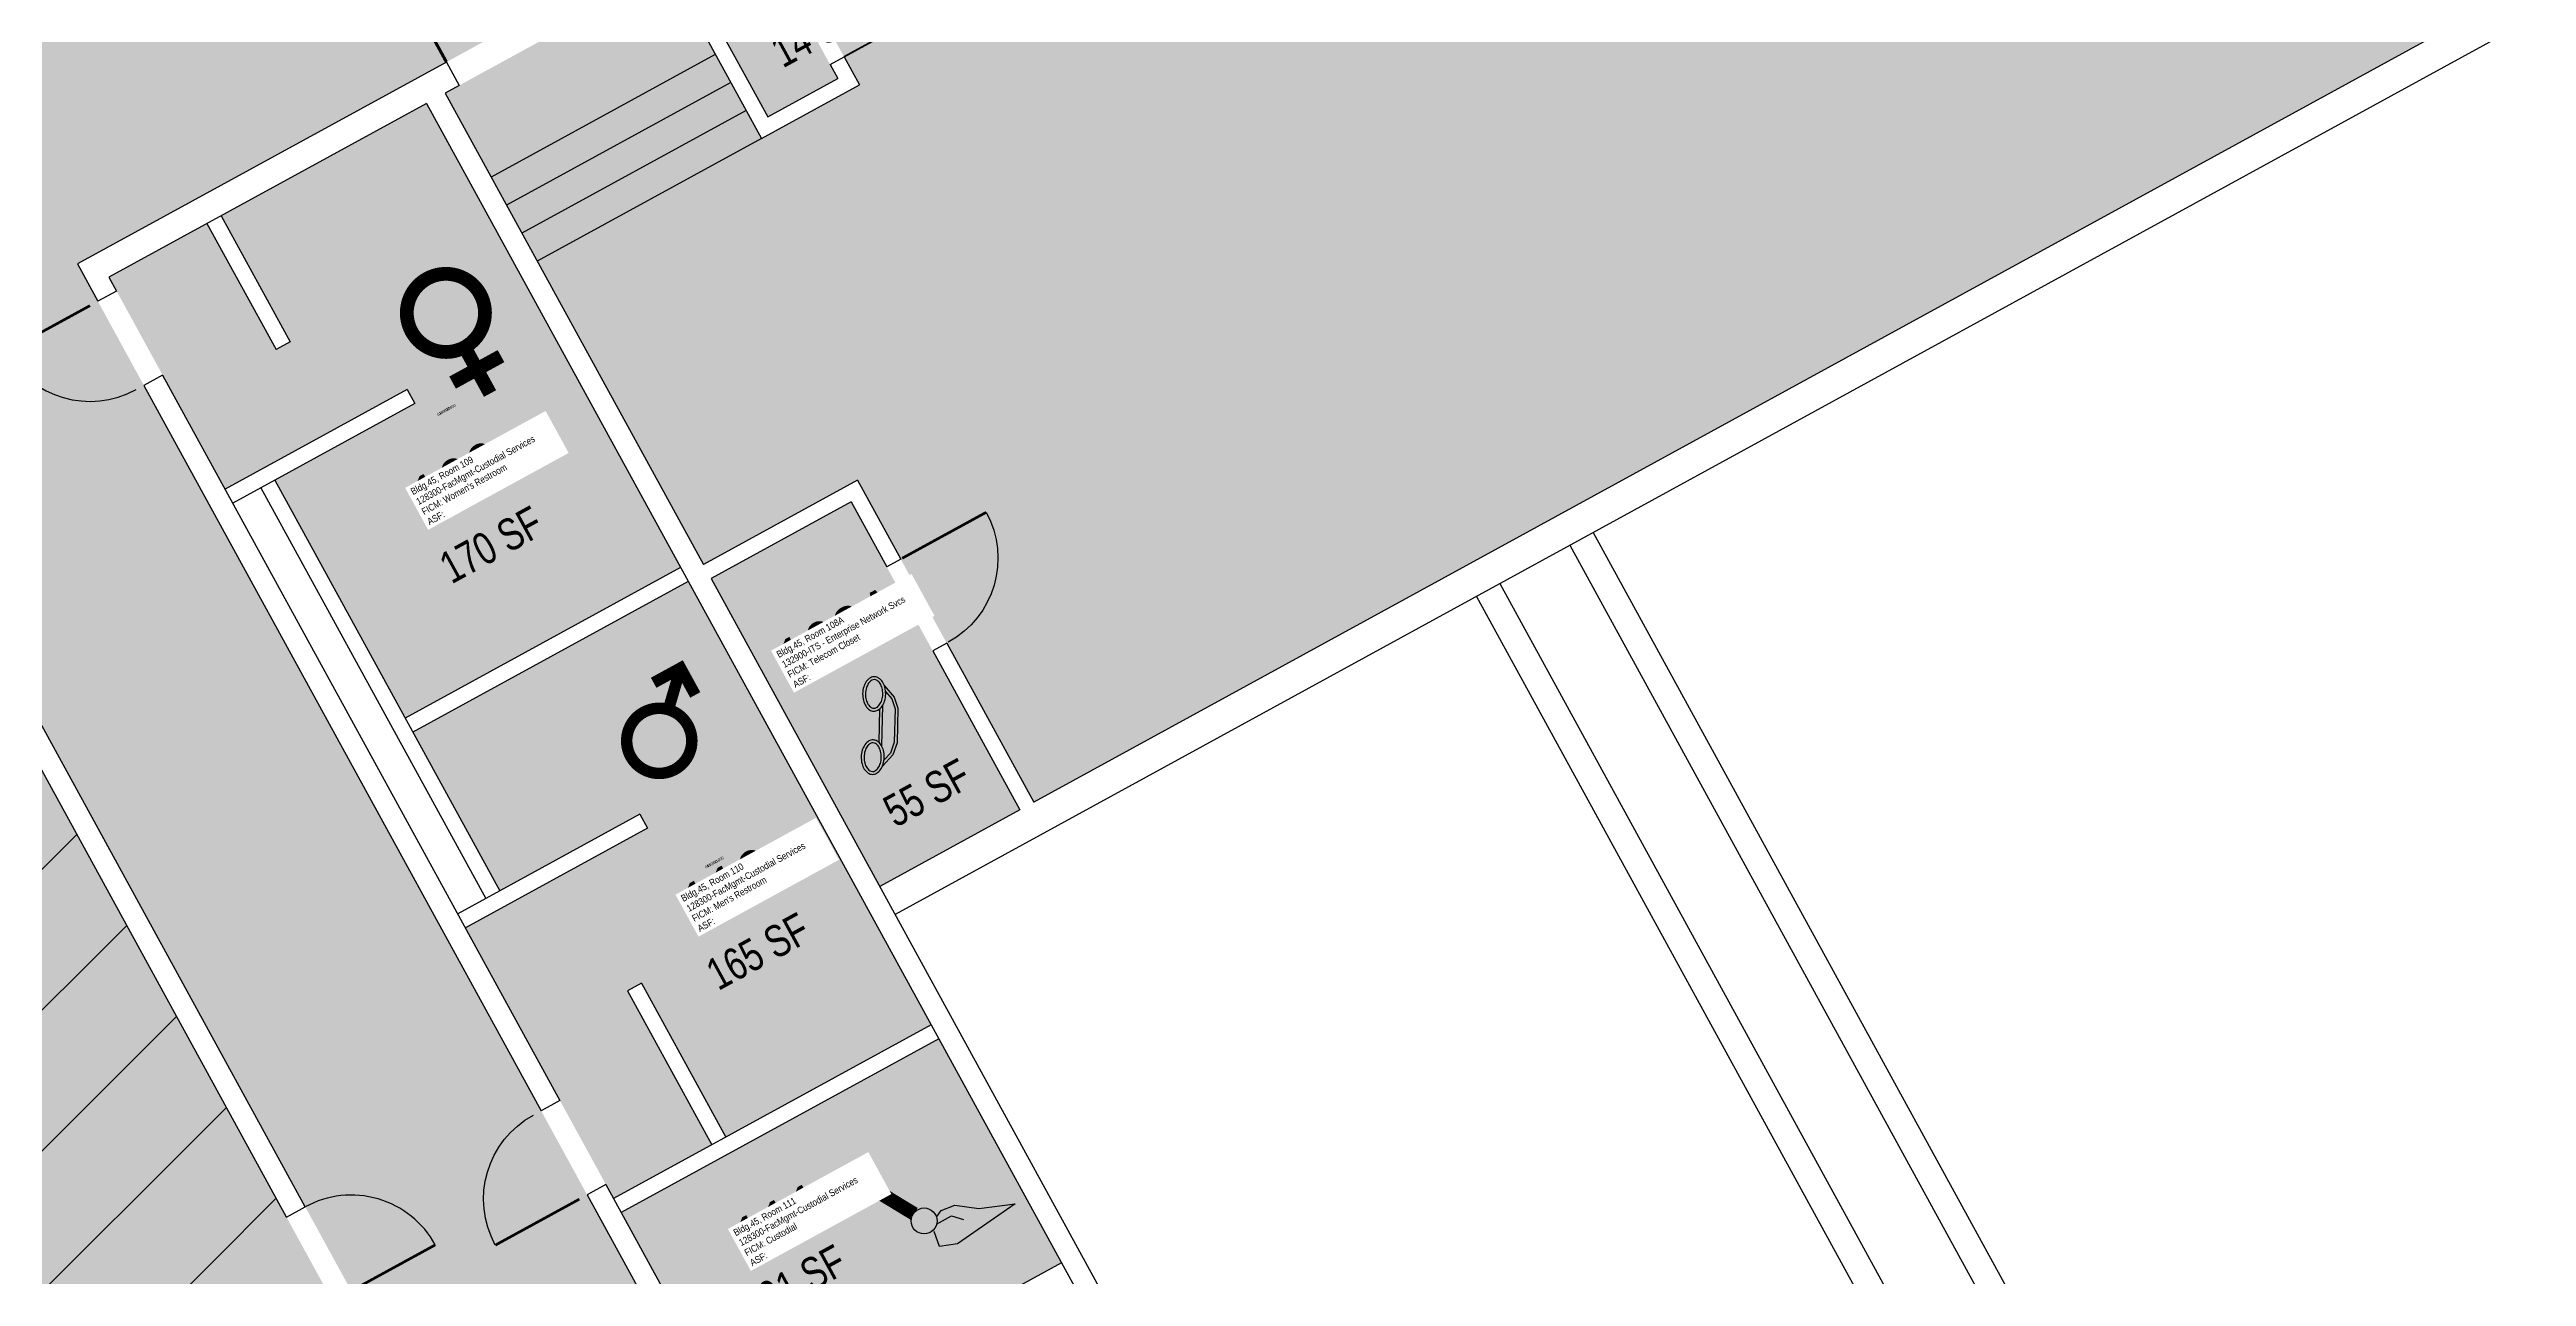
# Model space of a CAD drawing. Header units: inches. Extents: x 69222472 to 69224733, y 27667334 to 27670392.
# Drawn here: x 69222975 to 69223906, y 27669018 to 27669479 of the extents above; entities that cross this region are included whole.
import ezdxf
from ezdxf.enums import TextEntityAlignment as Align

# ---------------------------------------------------------------- set-up
doc = ezdxf.new("R2010")
doc.units = ezdxf.units.IN
doc.header["$LTSCALE"] = 10
doc.header["$MEASUREMENT"] = 0
doc.layers.get('0').update_dxf_attribs({"linetype": 'CONTINUOUS'})
for name, color, linetype in [('A-DOOR', 2, 'CONTINUOUS'), ('A-FLOR', 3, 'CONTINUOUS'), ('A-IDEN-ICON', 4, 'CONTINUOUS'), ('A-IDEN-RNUM', 7, 'CONTINUOUS'), ('A-IDEN-SNUM', 4, 'CONTINUOUS'), ('A-IDEN-VNUM', 4, 'CONTINUOUS'), ('A-WALL', 5, 'CONTINUOUS'), ('AREA-TEXT', 3, 'CONTINUOUS'), ('Rooms-Capacity', 4, 'CONTINUOUS'), ('Rooms-Category-Color', 7, 'CONTINUOUS'), ('Rooms-College-Color', 7, 'CONTINUOUS'), ('Rooms-Department-Color', 7, 'CONTINUOUS'), ('Rooms-Division-Color', 7, 'CONTINUOUS'), ('Rooms-Information', 7, 'CONTINUOUS')]:
    doc.layers.add(name, color=color, linetype=linetype)
doc.styles.add('CP_AREA', font='arial.ttf', dxfattribs={"height": 15})
doc.styles.add('CP_ROOMSNUMBER', font='arial.ttf', dxfattribs={"height": 1})
doc.styles.add('CP_ROOMVNUMBER', font='arial.ttf', dxfattribs={"width": 0.85, "height": 0.075})

# ---------------------------------------------------------------- blocks, each defined once
blk = doc.blocks.new('DOOR')
at = {"layer": 'A-DOOR', "const_width": 0.0833}
blk.add_lwpolyline([(0, 0), (0, 3)], dxfattribs=at)
at = {"layer": 'A-DOOR'}
blk.add_arc((0, 0), 3, 90, 180, dxfattribs=at)
blk = doc.blocks.new('CPMEN')
at = {"color": 0, "linetype": 'ByBlock', "const_width": 0.015}
for points in [[(0.055, 0.01), (0.055, 0.05), (0.015, 0.05)], [(0.0151, 0.0101), (0.055, 0.05)]]:
    blk.add_lwpolyline(points, dxfattribs=at)
blk.add_lwpolyline([(-0.0575, -0.02, 1), (0.0275, -0.02, 1)], format="xyb", close=True, dxfattribs=at)
blk = doc.blocks.new('CPWOMEN')
at = {"color": 0, "linetype": 'ByBlock', "const_width": 0.015}
blk.add_lwpolyline([(-0.0375, 0, 1), (0.0475, 0, 1)], format="xyb", close=True, dxfattribs=at)
for points in [[(0.005, -0.04), (0.005, -0.1)], [(-0.025, -0.07), (0.035, -0.07)]]:
    blk.add_lwpolyline(points, dxfattribs=at)
blk = doc.blocks.new('CPPHONE')
at = {"color": 0, "linetype": 'ByBlock'}
for p, q in [((0.0096, 0.0252), (-0.0196, -0.0252)), ((0.0169, 0.0279), (-0.0182, -0.0329))]:
    blk.add_line(p, q, dxfattribs=at)
for points in [[(0.0364, 0.0572), (0.0417, 0.0308), (0.0382, 0.0108), (0.0082, -0.0411), (-0.0083, -0.0558), (-0.0338, -0.0645)], [(0.0334, 0.047), (0.0366, 0.0307), (0.0334, 0.0126), (0.0043, -0.0379), (-0.0109, -0.0514), (-0.0265, -0.0567)]]:
    blk.add_lwpolyline(points, dxfattribs=at)
for points in [[(0.0288, 0.0786, 0.139889), (0.0216, 0.0804, 0.107118), (0.0122, 0.0781, 0.079812), (0.0039, 0.0722, 0.067459), (-0.0035, 0.0626, 0.067459), (-0.008, 0.0515, 0.079812), (-0.009, 0.0413, 0.107118), (-0.0064, 0.032, 0.139889), (-0.0012, 0.0267, 0.139889), (0.0061, 0.0248, 0.107118), (0.0155, 0.0272, 0.079812), (0.0238, 0.0331, 0.067459), (0.0312, 0.0426, 0.067459), (0.0357, 0.0538, 0.079812), (0.0367, 0.0639, 0.107118), (0.034, 0.0732, 0.139889)], [(0.0263, 0.0743, 0.139889), (0.0218, 0.0754, 0.107118), (0.0144, 0.0736, 0.079812), (0.0074, 0.0686, 0.067459), (0.0008, 0.0601, 0.067459), (-0.0032, 0.0502, 0.079812), (-0.004, 0.0417, 0.107118), (-0.0019, 0.0344, 0.139889), (0.0013, 0.031, 0.139889), (0.0059, 0.0298, 0.107118), (0.0133, 0.0317, 0.079812), (0.0203, 0.0367, 0.067459), (0.0268, 0.0451, 0.067459), (0.0309, 0.055, 0.079812), (0.0317, 0.0636, 0.107118), (0.0296, 0.0709, 0.139889)], [(-0.0262, -0.0167, 0.139889), (-0.0334, -0.0148, 0.107118), (-0.0428, -0.0172, 0.079812), (-0.0511, -0.0231, 0.067459), (-0.0585, -0.0326, 0.067459), (-0.063, -0.0438, 0.079812), (-0.064, -0.0539, 0.107118), (-0.0614, -0.0632, 0.139889), (-0.0562, -0.0686, 0.139889), (-0.0489, -0.0704, 0.107118), (-0.0395, -0.0681, 0.079812), (-0.0312, -0.0622, 0.067459), (-0.0238, -0.0526, 0.067459), (-0.0193, -0.0415, 0.079812), (-0.0183, -0.0313, 0.107118), (-0.021, -0.022, 0.139889)], [(-0.0287, -0.021, 0.139889), (-0.0332, -0.0198, 0.107118), (-0.0406, -0.0217, 0.079812), (-0.0476, -0.0267, 0.067459), (-0.0542, -0.0351, 0.067459), (-0.0582, -0.045, 0.079812), (-0.059, -0.0536, 0.107118), (-0.0569, -0.0609, 0.139889), (-0.0537, -0.0643, 0.139889), (-0.0491, -0.0654, 0.107118), (-0.0417, -0.0636, 0.079812), (-0.0347, -0.0586, 0.067459), (-0.0282, -0.0501, 0.067459), (-0.0241, -0.0402, 0.079812), (-0.0233, -0.0317, 0.107118), (-0.0254, -0.0244, 0.139889)]]:
    blk.add_lwpolyline(points, format="xyb", close=True, dxfattribs=at)
blk = doc.blocks.new('CPCUST')
at = {"color": 0, "linetype": 'ByBlock'}
for p, q in [((0.0171, -0.0639), (0.02, -0.0466)), ((0.0262, -0.0408), (0.0446, -0.0406)), ((0.0297, -0.0341), (0.0376, -0.0302)), ((0.0376, -0.0302), (0.0533, -0.0324)), ((0.0446, -0.0406), (0.0543, -0.0505)), ((0.0533, -0.0324), (0.0745, -0.0479)), ((0.0745, -0.0479), (0.1117, -0.0625)), ((0.0358, -0.0705), (0.0171, -0.0639)), ((0.1117, -0.0625), (0.0358, -0.0705))]:
    blk.add_line(p, q, dxfattribs=at)
at = {"color": 0, "linetype": 'ByBlock', "const_width": 0.0075}
blk.add_lwpolyline([(-0.0332, 0.0481, 1), (-0.0268, 0.0519, 1)], format="xyb", close=True, dxfattribs=at)
at = {"color": 0, "linetype": 'ByBlock', "const_width": 0.015}
blk.add_lwpolyline([(-0.03, 0.05), (0.01, -0.0193)], dxfattribs=at)
at = {"color": 0, "linetype": 'ByBlock'}
blk.add_circle((0.0158, -0.0313), 0.0141, dxfattribs=at)

msp = doc.modelspace()

# ---------------------------------------------------------------- hatches: boundary and pattern name
at = {"layer": 'Rooms-Capacity'}
h = msp.add_hatch(dxfattribs=at)
h.set_pattern_fill('ANSI31', color=256, scale=300, style=0)
h.set_pattern_definition([(45, (0, 0), (-26.516504294, 26.516504294), [])])
h.paths.add_polyline_path([(69222870.82, 27668892.14), (69222878.71, 27668896.46), (69222881.12, 27668892.07), (69222982.85, 27668947.76), (69223084.59, 27669003.45), (69223064.42, 27669040.29), (69222991.93, 27669172.73), (69222919.43, 27669305.17), (69222899.26, 27669342.01), (69222695.79, 27669230.63), (69222698.66, 27669225.4), (69222690.76, 27669221.08)])
at = {"layer": 'Rooms-Category-Color', "true_color": 0xadadad}
for points in [[(69224024.05, 27670076.26), (69223908.26, 27670012.88), (69223862.14, 27670097.12), (69223821.83, 27670075.06), (69223777.93, 27670051.03), (69223824.03, 27669966.82), (69222939.76, 27669482.79), (69222773.03, 27669391.52), (69222794.17, 27669352.89), (69222797.06, 27669347.62), (69222795.3, 27669346.66), (69222817.37, 27669306.35), (69222902.46, 27669352.92), (69223374.93, 27668489.77), (69223258.3, 27668425.93), (69223279.45, 27668387.3), (69223304.39, 27668341.72), (69223421.02, 27668405.57), (69223809.01, 27667696.77), (69223850.28, 27667621.36), (69223933.69, 27667667.02), (69223458.33, 27668535.43), (69222985.86, 27669398.58), (69224070.12, 27669992.08)], [(69223242.84, 27669445.76), (69223208.27, 27669508.92), (69223124.06, 27669462.82), (69223221.05, 27669285.64), (69223278.94, 27669317.33), (69223345.2, 27669196.28), (69224238.17, 27669685.07), (69224074.92, 27669983.31), (69223245.11, 27669529.09), (69223279.68, 27669465.93), (69223242.84, 27669445.76)], [(69223239.85, 27669526.21), (69223213.53, 27669511.8), (69223245.22, 27669453.91), (69223271.54, 27669468.31)], [(69223117.01, 27669458.96), (69223039.82, 27669416.71), (69223065.75, 27669369.34), (69223060.48, 27669366.46), (69223034.55, 27669413.83), (69222997.71, 27669393.66), (69223041.36, 27669313.92), (69223109.78, 27669351.37), (69223112.67, 27669346.11), (69223060.03, 27669317.3), (69223109.01, 27669227.83), (69223212.51, 27669284.48)], [(69223223.93, 27669280.37), (69223276.56, 27669309.18), (69223339.94, 27669193.4), (69223287.31, 27669164.59)], [(69223197.17, 27669191.72), (69223200.06, 27669186.46), (69223131.64, 27669149), (69223187.34, 27669047.25), (69223224.18, 27669067.41), (69223192.49, 27669125.31), (69223197.75, 27669128.19), (69223229.44, 27669070.3), (69223306.63, 27669112.55), (69223215.4, 27669279.22), (69223111.89, 27669222.56), (69223144.54, 27669162.91)], [(69223236.31, 27668957.78), (69223355.6, 27669023.07), (69223309.51, 27669107.28), (69223190.22, 27669041.98)]]:
    msp.add_hatch(color=253, dxfattribs=at).paths.add_polyline_path(points)
at = {"layer": 'Rooms-Category-Color', "true_color": 0xffff64}
msp.add_hatch(color=51, dxfattribs=at).paths.add_polyline_path([(69222870.82, 27668892.14), (69222878.71, 27668896.46), (69222881.12, 27668892.07), (69222982.85, 27668947.76), (69223084.59, 27669003.45), (69223064.42, 27669040.29), (69222991.93, 27669172.73), (69222919.43, 27669305.17), (69222899.26, 27669342.01), (69222695.79, 27669230.63), (69222698.66, 27669225.4), (69222690.76, 27669221.08)])
at = {"layer": 'Rooms-College-Color', "true_color": 0xadadad}
for points in [[(69224024.05, 27670076.26), (69223908.26, 27670012.88), (69223862.14, 27670097.12), (69223821.83, 27670075.06), (69223777.93, 27670051.03), (69223824.03, 27669966.82), (69222939.76, 27669482.79), (69222773.03, 27669391.52), (69222794.17, 27669352.89), (69222797.06, 27669347.62), (69222795.3, 27669346.66), (69222817.37, 27669306.35), (69222902.46, 27669352.92), (69223374.93, 27668489.77), (69223258.3, 27668425.93), (69223279.45, 27668387.3), (69223304.39, 27668341.72), (69223421.02, 27668405.57), (69223809.01, 27667696.77), (69223850.28, 27667621.36), (69223933.69, 27667667.02), (69223458.33, 27668535.43), (69222985.86, 27669398.58), (69224070.12, 27669992.08)], [(69223242.84, 27669445.76), (69223208.27, 27669508.92), (69223124.06, 27669462.82), (69223221.05, 27669285.64), (69223278.94, 27669317.33), (69223345.2, 27669196.28), (69224238.17, 27669685.07), (69224074.92, 27669983.31), (69223245.11, 27669529.09), (69223279.68, 27669465.93), (69223242.84, 27669445.76)], [(69223239.85, 27669526.21), (69223213.53, 27669511.8), (69223245.22, 27669453.91), (69223271.54, 27669468.31)], [(69223117.01, 27669458.96), (69223039.82, 27669416.71), (69223065.75, 27669369.34), (69223060.48, 27669366.46), (69223034.55, 27669413.83), (69222997.71, 27669393.66), (69223041.36, 27669313.92), (69223109.78, 27669351.37), (69223112.67, 27669346.11), (69223060.03, 27669317.3), (69223109.01, 27669227.83), (69223212.51, 27669284.48)], [(69223223.93, 27669280.37), (69223276.56, 27669309.18), (69223339.94, 27669193.4), (69223287.31, 27669164.59)], [(69223197.17, 27669191.72), (69223200.06, 27669186.46), (69223131.64, 27669149), (69223187.34, 27669047.25), (69223224.18, 27669067.41), (69223192.49, 27669125.31), (69223197.75, 27669128.19), (69223229.44, 27669070.3), (69223306.63, 27669112.55), (69223215.4, 27669279.22), (69223111.89, 27669222.56), (69223144.54, 27669162.91)], [(69223236.31, 27668957.78), (69223355.6, 27669023.07), (69223309.51, 27669107.28), (69223190.22, 27669041.98)]]:
    msp.add_hatch(color=253, dxfattribs=at).paths.add_polyline_path(points)
at = {"layer": 'Rooms-College-Color', "true_color": 0xffff64}
msp.add_hatch(color=51, dxfattribs=at).paths.add_polyline_path([(69222870.82, 27668892.14), (69222878.71, 27668896.46), (69222881.12, 27668892.07), (69222982.85, 27668947.76), (69223084.59, 27669003.45), (69223064.42, 27669040.29), (69222991.93, 27669172.73), (69222919.43, 27669305.17), (69222899.26, 27669342.01), (69222695.79, 27669230.63), (69222698.66, 27669225.4), (69222690.76, 27669221.08)])
at = {"layer": 'Rooms-Department-Color', "true_color": 0xacacac}
for points in [[(69224024.05, 27670076.26), (69223908.26, 27670012.88), (69223862.14, 27670097.12), (69223821.83, 27670075.06), (69223777.93, 27670051.03), (69223824.03, 27669966.82), (69222939.76, 27669482.79), (69222773.03, 27669391.52), (69222794.17, 27669352.89), (69222797.06, 27669347.62), (69222795.3, 27669346.66), (69222817.37, 27669306.35), (69222902.46, 27669352.92), (69223374.93, 27668489.77), (69223258.3, 27668425.93), (69223279.45, 27668387.3), (69223304.39, 27668341.72), (69223421.02, 27668405.57), (69223809.01, 27667696.77), (69223850.28, 27667621.36), (69223933.69, 27667667.02), (69223458.33, 27668535.43), (69222985.86, 27669398.58), (69224070.12, 27669992.08)], [(69223242.84, 27669445.76), (69223208.27, 27669508.92), (69223124.06, 27669462.82), (69223221.05, 27669285.64), (69223278.94, 27669317.33), (69223345.2, 27669196.28), (69224238.17, 27669685.07), (69224074.92, 27669983.31), (69223245.11, 27669529.09), (69223279.68, 27669465.93), (69223242.84, 27669445.76)], [(69223239.85, 27669526.21), (69223213.53, 27669511.8), (69223245.22, 27669453.91), (69223271.54, 27669468.31)], [(69223117.01, 27669458.96), (69223039.82, 27669416.71), (69223065.75, 27669369.34), (69223060.48, 27669366.46), (69223034.55, 27669413.83), (69222997.71, 27669393.66), (69223041.36, 27669313.92), (69223109.78, 27669351.37), (69223112.67, 27669346.11), (69223060.03, 27669317.3), (69223109.01, 27669227.83), (69223212.51, 27669284.48)], [(69223223.93, 27669280.37), (69223276.56, 27669309.18), (69223339.94, 27669193.4), (69223287.31, 27669164.59)], [(69223197.17, 27669191.72), (69223200.06, 27669186.46), (69223131.64, 27669149), (69223187.34, 27669047.25), (69223224.18, 27669067.41), (69223192.49, 27669125.31), (69223197.75, 27669128.19), (69223229.44, 27669070.3), (69223306.63, 27669112.55), (69223215.4, 27669279.22), (69223111.89, 27669222.56), (69223144.54, 27669162.91)], [(69223236.31, 27668957.78), (69223355.6, 27669023.07), (69223309.51, 27669107.28), (69223190.22, 27669041.98)]]:
    msp.add_hatch(color=253, dxfattribs=at).paths.add_polyline_path(points)
at = {"layer": 'Rooms-Department-Color', "true_color": 0xb2d6e9}
msp.add_hatch(color=254, dxfattribs=at).paths.add_polyline_path([(69222870.82, 27668892.14), (69222878.71, 27668896.46), (69222881.12, 27668892.07), (69222982.85, 27668947.76), (69223084.59, 27669003.45), (69223064.42, 27669040.29), (69222991.93, 27669172.73), (69222919.43, 27669305.17), (69222899.26, 27669342.01), (69222695.79, 27669230.63), (69222698.66, 27669225.4), (69222690.76, 27669221.08)])
at = {"layer": 'Rooms-Division-Color', "true_color": 0xadadad}
for points in [[(69224024.05, 27670076.26), (69223908.26, 27670012.88), (69223862.14, 27670097.12), (69223821.83, 27670075.06), (69223777.93, 27670051.03), (69223824.03, 27669966.82), (69222939.76, 27669482.79), (69222773.03, 27669391.52), (69222794.17, 27669352.89), (69222797.06, 27669347.62), (69222795.3, 27669346.66), (69222817.37, 27669306.35), (69222902.46, 27669352.92), (69223374.93, 27668489.77), (69223258.3, 27668425.93), (69223279.45, 27668387.3), (69223304.39, 27668341.72), (69223421.02, 27668405.57), (69223809.01, 27667696.77), (69223850.28, 27667621.36), (69223933.69, 27667667.02), (69223458.33, 27668535.43), (69222985.86, 27669398.58), (69224070.12, 27669992.08)], [(69223242.84, 27669445.76), (69223208.27, 27669508.92), (69223124.06, 27669462.82), (69223221.05, 27669285.64), (69223278.94, 27669317.33), (69223345.2, 27669196.28), (69224238.17, 27669685.07), (69224074.92, 27669983.31), (69223245.11, 27669529.09), (69223279.68, 27669465.93), (69223242.84, 27669445.76)], [(69223239.85, 27669526.21), (69223213.53, 27669511.8), (69223245.22, 27669453.91), (69223271.54, 27669468.31)], [(69223117.01, 27669458.96), (69223039.82, 27669416.71), (69223065.75, 27669369.34), (69223060.48, 27669366.46), (69223034.55, 27669413.83), (69222997.71, 27669393.66), (69223041.36, 27669313.92), (69223109.78, 27669351.37), (69223112.67, 27669346.11), (69223060.03, 27669317.3), (69223109.01, 27669227.83), (69223212.51, 27669284.48)], [(69223223.93, 27669280.37), (69223276.56, 27669309.18), (69223339.94, 27669193.4), (69223287.31, 27669164.59)], [(69223197.17, 27669191.72), (69223200.06, 27669186.46), (69223131.64, 27669149), (69223187.34, 27669047.25), (69223224.18, 27669067.41), (69223192.49, 27669125.31), (69223197.75, 27669128.19), (69223229.44, 27669070.3), (69223306.63, 27669112.55), (69223215.4, 27669279.22), (69223111.89, 27669222.56), (69223144.54, 27669162.91)], [(69223236.31, 27668957.78), (69223355.6, 27669023.07), (69223309.51, 27669107.28), (69223190.22, 27669041.98)]]:
    msp.add_hatch(color=253, dxfattribs=at).paths.add_polyline_path(points)
at = {"layer": 'Rooms-Division-Color', "true_color": 0xb2d6e9}
msp.add_hatch(color=254, dxfattribs=at).paths.add_polyline_path([(69222870.82, 27668892.14), (69222878.71, 27668896.46), (69222881.12, 27668892.07), (69222982.85, 27668947.76), (69223084.59, 27669003.45), (69223064.42, 27669040.29), (69222991.93, 27669172.73), (69222919.43, 27669305.17), (69222899.26, 27669342.01), (69222695.79, 27669230.63), (69222698.66, 27669225.4), (69222690.76, 27669221.08)])

# ---------------------------------------------------------------- linework, layer by layer
at = {"layer": 'A-FLOR'}
for p, q in [((69223225.55, 27669477.34), (69223141.34, 27669431.25)), ((69223231.32, 27669466.81), (69223147.11, 27669420.72)), ((69223237.08, 27669456.29), (69223152.87, 27669410.19)), ((69223242.84, 27669445.76), (69223158.63, 27669399.67))]:
    msp.add_line(p, q, dxfattribs=at)
at = {"layer": 'A-WALL'}
for p, q in [((69224413.73, 27669767.49), (69223293.07, 27669154.06)), ((69224238.17, 27669685.07), (69223345.2, 27669196.28)), ((69223208.27, 27669508.92), (69223242.84, 27669445.76)), ((69223213.53, 27669511.8), (69223245.22, 27669453.91)), ((69223124.52, 27669474.48), (69222985.86, 27669398.58)), ((69223124.52, 27669474.48), (69223129.32, 27669465.71)), ((69223268.66, 27669473.57), (69223273.92, 27669476.46)), ((69223268.66, 27669473.57), (69223271.54, 27669468.31)), ((69223273.92, 27669476.46), (69223279.68, 27669465.93)), ((69223129.32, 27669465.71), (69223124.06, 27669462.82)), ((69223124.06, 27669462.82), (69223221.05, 27669285.64)), ((69223242.84, 27669445.76), (69223279.68, 27669465.93)), ((69223245.22, 27669453.91), (69223271.54, 27669468.31)), ((69223117.01, 27669458.96), (69222997.71, 27669393.66)), ((69223117.01, 27669458.96), (69224060.03, 27667736.18)), ((69223034.55, 27669413.83), (69223060.48, 27669366.46)), ((69223039.82, 27669416.71), (69223065.75, 27669369.34)), ((69222985.86, 27669398.58), (69222993.54, 27669384.54)), ((69223000.59, 27669388.4), (69222993.54, 27669384.54)), ((69222997.71, 27669393.66), (69223000.59, 27669388.4)), ((69223065.75, 27669369.34), (69223060.48, 27669366.46)), ((69223017.88, 27669356.82), (69223010.83, 27669352.96)), ((69223010.83, 27669352.96), (69223160.12, 27669080.23)), ((69223017.88, 27669356.82), (69223167.17, 27669084.09)), ((69223109.78, 27669351.37), (69223041.36, 27669313.92)), ((69223109.78, 27669351.37), (69223112.67, 27669346.11)), ((69223112.67, 27669346.11), (69223044.25, 27669308.66)), ((69223054.77, 27669314.42), (69223139.28, 27669160.03)), ((69223060.03, 27669317.3), (69223144.54, 27669162.91)), ((69223278.94, 27669317.33), (69223221.05, 27669285.64)), ((69223278.94, 27669317.33), (69223295.19, 27669287.64)), ((69223064.42, 27669040.29), (69222919.43, 27669305.17)), ((69223071.47, 27669044.15), (69222926.48, 27669309.03)), ((69223276.56, 27669309.18), (69223223.93, 27669280.37)), ((69223276.56, 27669309.18), (69223289.93, 27669284.76)), ((69223546.58, 27669292.83), (69223710.82, 27668992.8)), ((69223555.36, 27669297.63), (69223714.79, 27669006.37)), ((69223212.51, 27669284.48), (69223109.01, 27669227.83)), ((69223295.19, 27669287.64), (69223289.93, 27669284.76)), ((69223215.4, 27669279.22), (69223111.89, 27669222.56)), ((69223223.93, 27669280.37), (69224072.85, 27667729.51)), ((69223520.27, 27669278.42), (69223863.96, 27668650.54)), ((69223511.5, 27669273.62), (69223859.99, 27668636.96)), ((69223312.48, 27669256.06), (69223307.22, 27669253.18)), ((69223312.48, 27669256.06), (69223345.2, 27669196.28)), ((69223307.22, 27669253.18), (69223339.94, 27669193.4)), ((69223197.17, 27669191.72), (69223128.75, 27669154.27)), ((69223197.17, 27669191.72), (69223200.06, 27669186.46)), ((69223339.94, 27669193.4), (69223287.31, 27669164.59)), ((69223200.06, 27669186.46), (69223131.64, 27669149)), ((69223197.75, 27669128.19), (69223192.49, 27669125.31)), ((69223192.49, 27669125.31), (69223224.18, 27669067.41)), ((69223197.75, 27669128.19), (69223229.44, 27669070.3)), ((69223306.63, 27669112.55), (69223187.34, 27669047.25)), ((69223309.51, 27669107.28), (69223190.22, 27669041.98)), ((69223167.17, 27669084.09), (69223160.12, 27669080.23)), ((69223184.45, 27669052.51), (69223177.4, 27669048.65)), ((69223184.45, 27669052.51), (69223216.14, 27668994.62)), ((69223064.42, 27669040.29), (69223071.47, 27669044.15)), ((69223177.4, 27669048.65), (69223209.09, 27668990.76)), ((69223355.6, 27669023.07), (69223236.31, 27668957.78))]:
    msp.add_line(p, q, dxfattribs=at)

# ---------------------------------------------------------------- block references
at = {"layer": 'A-DOOR'}
for p, xscale, yscale, zscale, rotation in [((69223124.52, 27669474.48), -13.88904039189219, 13.88904039457821, 13.88904039679664, 28.69561186172782), ((69222990.6, 27669382.93), 12, 12, 12, 118.6956121110276), ((69223295.75, 27669287.95), -12, 12, 12, 298.6956117908625), ((69223174.46, 27669047.04), -12, 12, 12, 118.6956120043059), ((69223088.76, 27669012.57), 12, 12, 12, 298.6956121643885)]:
    msp.add_blockref('DOOR', p, dxfattribs=dict(at, xscale=xscale, yscale=yscale, zscale=zscale, rotation=rotation))
at = {"layer": 'A-IDEN-ICON'}
for name, p, xscale, yscale, zscale, rotation in [('CPWOMEN', (69223122.8, 27669379.36), 345.5999999977648, 345.5999999977648, 345.5999999977648, 28.6956120576668), ('CPMEN', (69223205.5, 27669226.45), 288, 288, 288, 28.69561205766681), ('CPPHONE', (69223288.06, 27669225.55), 216, 216, 216, 28.69561205766681), ('CPCUST', (69223294, 27669045.72), 345.5999999977648, 345.5999999977648, 345.5999999977648, 28.6956120576668)]:
    msp.add_blockref(name, p, dxfattribs=dict(at, xscale=xscale, yscale=yscale, zscale=zscale, rotation=rotation))
at = {"layer": 'A-WALL', "xscale": 8.042190891690552, "yscale": 8.042190891690552, "zscale": 8.042190891690552, "rotation": 298.6956121372881}
msp.add_blockref('DOOR', (69223273.92, 27669476.46), dxfattribs=at)

# ---------------------------------------------------------------- texts
at = {"layer": 'A-IDEN-RNUM', "style": 'CP_ROOMSNUMBER'}
for s, p in [('0109-00', (69223121.35, 27669341.45)), ('0108-A0', (69223263.65, 27669244.85)), ('0110-00', (69223222.01, 27669171.31)), ('0111-00', (69223248.04, 27669039.22))]:
    msp.add_text(s, height=1, rotation=28.69561, dxfattribs=at).set_placement(p)
at = {"layer": 'A-IDEN-SNUM', "style": 'CP_ROOMSNUMBER'}
for s, p in [('0450010900', (69223121.35, 27669341.45)), ('04500108A0', (69223263.65, 27669244.85)), ('0450011000', (69223222.01, 27669171.31)), ('0450011100', (69223248.04, 27669039.22))]:
    msp.add_text(s, height=1, rotation=28.69561, dxfattribs=at).set_placement(p)
at = {"layer": 'A-IDEN-VNUM', "style": 'CP_ROOMVNUMBER', "width": 0.85}
for s, p in [('109', (69223118.18, 27669300.36)), ('108A', (69223255.64, 27669239.14)), ('110', (69223219.75, 27669147.43)), ('111', (69223239.44, 27669021.77))]:
    msp.add_text(s, height=18, rotation=28.69561, dxfattribs=at).set_placement(p)
at = {"layer": 'AREA-TEXT', "style": 'CP_AREA', "width": 0.75}
for s, p in [('14 SF', (69223262.76, 27669485.36)), ('170 SF', (69223141.31, 27669293.08)), ('55 SF', (69223305.04, 27669199.85)), ('165 SF', (69223241.56, 27669140.23)), ('91 SF', (69223258.33, 27669017.13))]:
    msp.add_text(s, height=12, rotation=28.69561, dxfattribs=at).set_placement(p, align=Align.MIDDLE_CENTER)

# ---------------------------------------------------------------- next in the draw order: texts
at = {"layer": 'Rooms-Information', "char_height": 2.5714, "width": 57.6, "attachment_point": 7, "rotation": 28.69561, "style": 'CP_ROOMVNUMBER', "bg_fill": 3, "box_fill_scale": 1.5, "bg_fill_color": 256, "bg_fill_true_color": 13158600, "bg_fill_transparency": 0}
for s, insert in [("Bldg.45, Room 109^M^J128300-FacMgmt-Custodial Services^M^JFICM: Women's Restroom^M^JASF: ", (69223118.18, 27669300.36)), ('Bldg.45, Room 108A^M^J132900-ITS - Enterprise Network Svcs^M^JFICM: Telecom Closet^M^JASF: ', (69223255.64, 27669239.14)), ("Bldg.45, Room 110^M^J128300-FacMgmt-Custodial Services^M^JFICM: Men's Restroom^M^JASF: ", (69223219.75, 27669147.43)), ('Bldg.45, Room 111^M^J128300-FacMgmt-Custodial Services^M^JFICM: Custodial^M^JASF: ', (69223239.44, 27669021.77))]:
    msp.add_mtext(s, dxfattribs=dict(at, insert=insert))

doc.saveas('drawing.dxf')
